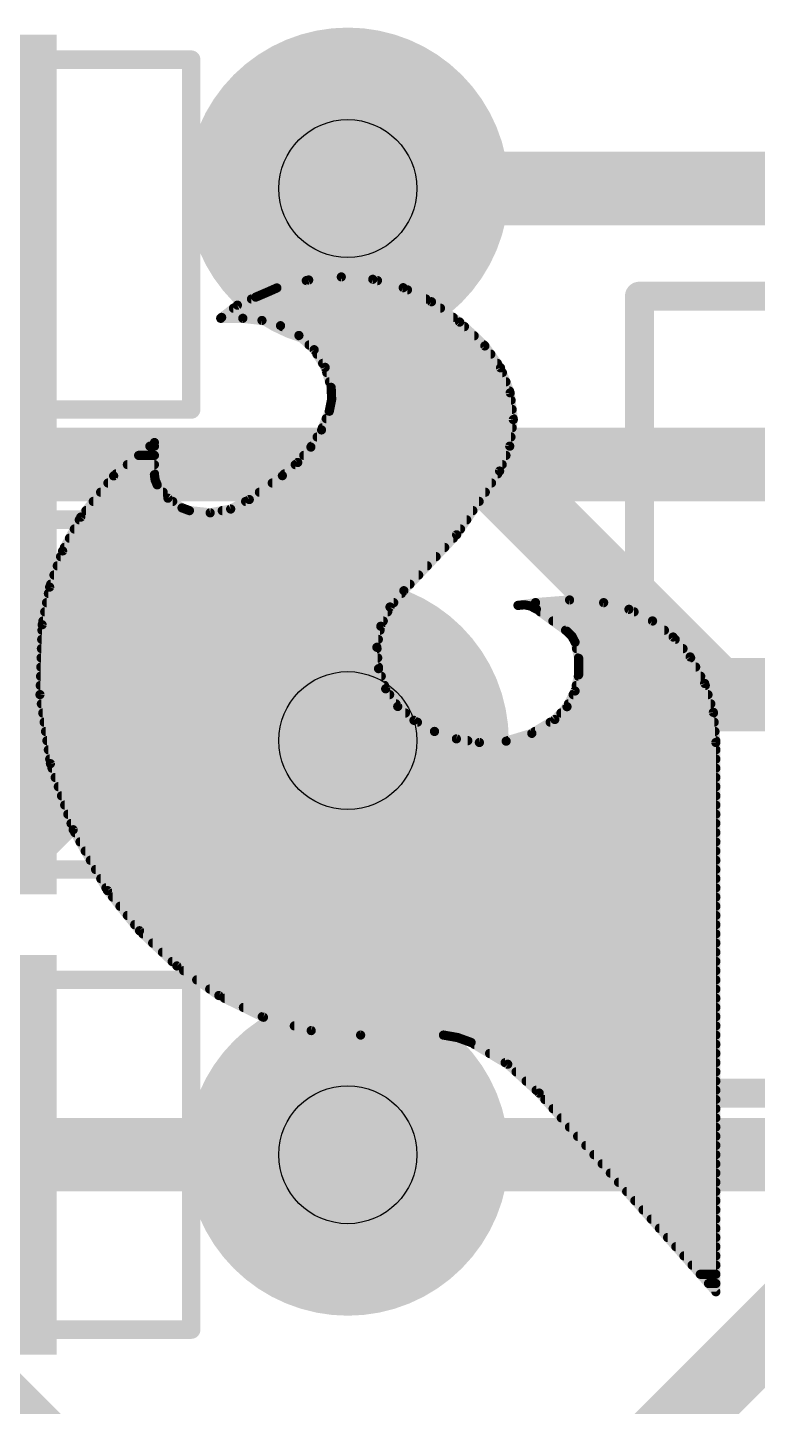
# Model space of a CAD drawing. Extents: x -36 to 72, y -11 to 13.
# Drawn here: x 9.911 to 11.925, y 4.385 to 8.191 of the extents above; entities that cross this region are included whole.
import ezdxf

# ---------------------------------------------------------------- set-up
doc = ezdxf.new("R2010")
doc.units = 0
for name, color, linetype in [('1', 12, 'CONTINUOUS'), ('16', 132, 'CONTINUOUS'), ('18', 110, 'CONTINUOUS'), ('22', 53, 'CONTINUOUS'), ('24', 53, 'CONTINUOUS'), ('29', 253, 'CONTINUOUS'), ('39', 12, 'CONTINUOUS'), ('44', 253, 'CONTINUOUS'), ('51', 53, 'CONTINUOUS')]:
    doc.layers.add(name, color=color, linetype=linetype)

# ---------------------------------------------------------------- blocks, each defined once
blk = doc.blocks.new('RECT')
blk.add_solid([(-0.5, -0.5), (0.5, -0.5), (-0.5, 0.5), (0.5, 0.5)])
blk = doc.blocks.new('ROUNDV')
at = {"const_width": 0.5}
blk.add_lwpolyline([(0, -0.25, 1), (0, 0.25, 1), (0, -0.25)], format="xyb", dxfattribs=at)

msp = doc.modelspace()

# ---------------------------------------------------------------- linework, layer by layer
at = {"layer": '1', "const_width": 0.2032}
for points in [[(10.795, 7.366), (10.795, 7.747)], [(11.811, 6.35), (10.795, 7.366)], [(10.668, 6.35), (9.54, 6.35)], [(10.795, 6.223), (10.668, 6.35)], [(12.14, 6.35), (11.811, 6.35)], [(10.795, 5.08), (9.54, 5.08)], [(10.541, 3.175), (12.14, 4.774)]]:
    msp.add_lwpolyline(points, dxfattribs=at)
at = {"layer": '1', "const_width": 0.1016}
for points in [[(10.8458, 7.747, 1), (10.7442, 7.747)], [(10.8309, 7.4019, 1), (10.7591, 7.3301)], [(10.7442, 7.366, 1), (10.8458, 7.366)], [(10.7039, 6.3859, 1), (10.6321, 6.3141)], [(10.668, 6.2992, 1), (10.668, 6.4008)], [(11.811, 6.4008, 1), (11.811, 6.2992)], [(11.7751, 6.3141, 1), (11.8469, 6.3859)], [(10.7591, 6.1871, 1), (10.8309, 6.2589)], [(10.795, 5.0292, 1), (10.795, 5.1308)]]:
    msp.add_lwpolyline(points, format="xyb", dxfattribs=at)
at = {"layer": '16', "const_width": 0.2032}
for points in [[(10.795, 7.747), (12.573, 7.747)], [(8.001, 6.985), (12.065, 6.985)], [(9.652, 5.715), (10.16, 6.223)], [(10.16, 6.223), (10.795, 6.223)], [(12.7, 5.08), (10.795, 5.08)], [(10.033, 4.191), (9.652, 4.572)]]:
    msp.add_lwpolyline(points, dxfattribs=at)
at = {"layer": '16', "const_width": 0.1016}
for points in [[(10.795, 7.7978, 1), (10.795, 7.6962)], [(10.16, 6.2738, 1), (10.16, 6.1722)], [(10.1959, 6.1871, 1), (10.1241, 6.2589)], [(10.795, 6.1722, 1), (10.795, 6.2738)], [(10.795, 5.1308, 1), (10.795, 5.0292)]]:
    msp.add_lwpolyline(points, format="xyb", dxfattribs=at)
at = {"layer": '22', "const_width": 0.0254}
for points in [[(10.5994, 7.4727), (10.6872, 7.4947)], [(10.6806, 7.493), (10.877, 7.493)], [(10.6872, 7.4947), (10.7772, 7.5032)], [(10.7772, 7.5032), (10.8641, 7.4966)], [(10.8641, 7.4966), (10.9481, 7.4734)], [(10.5409, 7.4473), (10.5765, 7.4625)], [(10.5765, 7.4625), (10.5994, 7.4727)], [(10.588, 7.4676), (10.9598, 7.4676)], [(10.9481, 7.4734), (11.0261, 7.4346)], [(10.447, 7.3914), (10.4905, 7.4252)], [(10.4797, 7.4168), (11.0508, 7.4168)], [(10.4905, 7.4252), (10.5409, 7.4473)], [(10.5293, 7.4422), (11.0108, 7.4422)], [(11.0261, 7.4346), (11.1038, 7.3786)], [(10.5054, 7.3889), (10.4444, 7.3889)], [(10.4444, 7.3889), (10.4445, 7.3889)], [(10.4445, 7.3889), (10.447, 7.3914)], [(10.447, 7.3914), (11.086, 7.3914)], [(10.5583, 7.383), (10.5054, 7.3889)], [(10.6095, 7.3685), (10.5583, 7.383)], [(11.1038, 7.3786), (11.1734, 7.3127)], [(10.6603, 7.3415), (10.6095, 7.3685)], [(10.6142, 7.366), (11.1171, 7.366)], [(10.7023, 7.3023), (10.6603, 7.3415)], [(10.6613, 7.3406), (11.1439, 7.3406)], [(10.6884, 7.3152), (11.1708, 7.3152)], [(10.7326, 7.2534), (10.7023, 7.3023)], [(11.1734, 7.3127), (11.2165, 7.2523)], [(10.71, 7.2898), (11.1898, 7.2898)], [(10.7258, 7.2644), (11.2079, 7.2644)], [(10.7492, 7.1984), (10.7326, 7.2534)], [(10.737, 7.239), (11.2217, 7.239)], [(11.2165, 7.2523), (11.2433, 7.1831)], [(10.7446, 7.2136), (11.2315, 7.2136)], [(10.7506, 7.165), (10.7492, 7.1984)], [(10.7496, 7.1882), (11.2413, 7.1882)], [(11.2433, 7.1831), (11.2519, 7.1094)], [(10.7441, 7.1323), (10.7506, 7.165)], [(10.7502, 7.1628), (11.2457, 7.1628)], [(10.7226, 7.0808), (10.7441, 7.1323)], [(10.7356, 7.112), (11.2516, 7.112)], [(10.7451, 7.1374), (11.2486, 7.1374)], [(11.2519, 7.1094), (11.242, 7.0359)], [(10.6933, 7.0333), (10.7226, 7.0808)], [(10.725, 7.0866), (11.2488, 7.0866)], [(10.1489, 6.9539), (10.2615, 7.046)], [(10.249, 7.0358), (10.2615, 7.0358)], [(10.2615, 7.046), (10.2615, 6.9571)], [(10.657, 6.9909), (10.6933, 7.0333)], [(10.6948, 7.0358), (11.2419, 7.0358)], [(10.7105, 7.0612), (11.2454, 7.0612)], [(11.242, 7.0359), (11.214, 6.9672)], [(10.218, 7.0104), (10.2615, 7.0104)], [(10.6737, 7.0104), (11.2316, 7.0104)], [(10.0583, 6.8402), (10.1489, 6.9539)], [(10.1559, 6.9596), (10.2615, 6.9596)], [(10.1869, 6.985), (10.2615, 6.985)], [(10.2615, 6.9571), (10.2635, 6.9426)], [(10.5232, 6.8885), (10.6146, 6.9545)], [(10.6146, 6.9545), (10.657, 6.9909)], [(10.6205, 6.9596), (11.2089, 6.9596)], [(10.6501, 6.985), (11.2212, 6.985)], [(11.214, 6.9672), (11.0954, 6.7914)], [(10.1332, 6.9342), (10.267, 6.9342)], [(10.2635, 6.9426), (10.2692, 6.9291)], [(10.2692, 6.9291), (10.2988, 6.8924)], [(10.5865, 6.9342), (11.1917, 6.9342)], [(10.0927, 6.8834), (10.3119, 6.8834)], [(10.113, 6.9088), (10.2856, 6.9088)], [(10.2988, 6.8924), (10.3377, 6.8656)], [(10.4719, 6.8623), (10.5232, 6.8885)], [(10.5132, 6.8834), (11.1575, 6.8834)], [(10.5513, 6.9088), (11.1746, 6.9088)], [(10.0082, 6.7468), (10.0583, 6.8402)], [(10.0725, 6.858), (10.3581, 6.858)], [(10.3377, 6.8656), (10.3581, 6.858)], [(10.3581, 6.858), (10.4153, 6.8519)], [(10.4153, 6.8519), (10.4719, 6.8623)], [(10.4486, 6.858), (11.1403, 6.858)], [(10.0406, 6.8072), (11.1061, 6.8072)], [(10.0542, 6.8326), (11.1232, 6.8326)], [(10.027, 6.7818), (11.0864, 6.7818)], [(11.0954, 6.7914), (10.9499, 6.637)], [(9.9724, 6.647), (10.0082, 6.7468)], [(10.0025, 6.731), (11.0385, 6.731)], [(10.0133, 6.7564), (11.0624, 6.7564)], [(9.9934, 6.7056), (11.0146, 6.7056)], [(9.9752, 6.6548), (10.9667, 6.6548)], [(9.9843, 6.6802), (10.9906, 6.6802)], [(9.9517, 6.543), (9.9724, 6.647)], [(9.9689, 6.6294), (10.9434, 6.6294)], [(10.9499, 6.637), (10.9116, 6.5921)], [(11.3131, 6.604), (11.4071, 6.6114)], [(11.4071, 6.6114), (11.5011, 6.604)], [(9.9588, 6.5786), (10.9052, 6.5786)], [(9.9638, 6.604), (10.9218, 6.604)], [(10.9116, 6.5921), (10.8861, 6.5388)], [(11.2648, 6.5964), (11.3131, 6.604)], [(11.2825, 6.5981), (11.2648, 6.5964)], [(11.2999, 6.5946), (11.2825, 6.5981)], [(11.3156, 6.5862), (11.2999, 6.5946)], [(11.3131, 6.604), (11.5011, 6.604)], [(11.3995, 6.5253), (11.3156, 6.5862)], [(11.3261, 6.5786), (11.5851, 6.5786)], [(11.5011, 6.604), (11.571, 6.5856)], [(11.571, 6.5856), (11.6358, 6.5535)], [(9.9457, 6.3502), (9.9517, 6.543)], [(9.9537, 6.5532), (10.893, 6.5532)], [(10.8861, 6.5388), (10.8754, 6.4807)], [(11.3611, 6.5532), (11.6362, 6.5532)], [(11.6358, 6.5535), (11.6928, 6.5091)], [(9.9504, 6.5024), (10.8794, 6.5024)], [(9.9512, 6.5278), (10.8841, 6.5278)], [(11.3961, 6.5278), (11.6688, 6.5278)], [(11.4133, 6.5119), (11.3995, 6.5253)], [(11.4223, 6.4948), (11.4133, 6.5119)], [(11.4183, 6.5024), (11.6986, 6.5024)], [(11.6928, 6.5091), (11.7398, 6.4541)], [(9.9496, 6.477), (10.8757, 6.477)], [(10.8754, 6.4807), (10.88, 6.4218)], [(11.4322, 6.4503), (11.4223, 6.4948)], [(11.4263, 6.477), (11.7202, 6.477)], [(9.948, 6.4262), (10.8796, 6.4262)], [(9.9488, 6.4516), (10.8776, 6.4516)], [(10.88, 6.4218), (10.8996, 6.3661)], [(11.4319, 6.4516), (11.7412, 6.4516)], [(11.4322, 6.4047), (11.4322, 6.4503)], [(11.4322, 6.4262), (11.7551, 6.4262)], [(11.7398, 6.4541), (11.7799, 6.3809)], [(9.9473, 6.4008), (10.8874, 6.4008)], [(11.4223, 6.3602), (11.4322, 6.4047)], [(11.4314, 6.4008), (11.769, 6.4008)], [(9.9745, 6.1595), (9.9457, 6.3502)], [(9.9457, 6.35), (10.9106, 6.35)], [(9.9465, 6.3754), (10.8963, 6.3754)], [(10.8996, 6.3661), (10.933, 6.3174)], [(11.4001, 6.3167), (11.4223, 6.3602)], [(11.4171, 6.35), (11.7892, 6.35)], [(11.4257, 6.3754), (11.7816, 6.3754)], [(11.7799, 6.3809), (11.8039, 6.301)], [(9.9495, 6.3246), (10.928, 6.3246)], [(10.933, 6.3174), (10.9778, 6.2789)], [(11.3664, 6.2814), (11.4001, 6.3167)], [(11.4041, 6.3246), (11.7969, 6.3246)], [(9.9534, 6.2992), (10.9541, 6.2992)], [(9.9572, 6.2738), (10.9873, 6.2738)], [(10.9778, 6.2789), (11.0342, 6.2485)], [(11.303, 6.2432), (11.3664, 6.2814)], [(11.3538, 6.2738), (11.8062, 6.2738)], [(11.3834, 6.2992), (11.8041, 6.2992)], [(11.8039, 6.301), (11.8109, 6.2179)], [(9.9611, 6.2484), (11.0345, 6.2484)], [(11.0342, 6.2485), (11.0949, 6.228)], [(11.2322, 6.2216), (11.303, 6.2432)], [(11.3116, 6.2484), (11.8083, 6.2484)], [(9.9649, 6.223), (11.1262, 6.223)], [(9.9688, 6.1976), (11.8109, 6.1976)], [(11.0949, 6.228), (11.1582, 6.2179)], [(11.1582, 6.2179), (11.2322, 6.2216)], [(11.2368, 6.223), (11.8105, 6.223)], [(11.8109, 6.2179), (11.8109, 4.7015)], [(9.9726, 6.1722), (11.8109, 6.1722)], [(10.0373, 5.9771), (9.9745, 6.1595)], [(9.9789, 6.1468), (11.8109, 6.1468)], [(9.9876, 6.1214), (11.8109, 6.1214)], [(9.9964, 6.096), (11.8109, 6.096)], [(10.0051, 6.0706), (11.8109, 6.0706)], [(10.0139, 6.0452), (11.8109, 6.0452)], [(10.0226, 6.0198), (11.8109, 6.0198)], [(10.0314, 5.9944), (11.8109, 5.9944)], [(10.132, 5.809), (10.0373, 5.9771)], [(10.0419, 5.969), (11.8109, 5.969)], [(10.0562, 5.9436), (11.8109, 5.9436)], [(10.0705, 5.9182), (11.8109, 5.9182)], [(10.0848, 5.8928), (11.8109, 5.8928)], [(10.0991, 5.8674), (11.8109, 5.8674)], [(10.1134, 5.842), (11.8109, 5.842)], [(10.1277, 5.8166), (11.8109, 5.8166)], [(10.2204, 5.6983), (10.132, 5.809)], [(10.1462, 5.7912), (11.8109, 5.7912)], [(10.1665, 5.7658), (11.8109, 5.7658)], [(10.1868, 5.7404), (11.8109, 5.7404)], [(10.2071, 5.715), (11.8109, 5.715)], [(10.3236, 5.6011), (10.2204, 5.6983)], [(10.2297, 5.6896), (11.8109, 5.6896)], [(10.2566, 5.6642), (11.8109, 5.6642)], [(10.2836, 5.6388), (11.8109, 5.6388)], [(10.3105, 5.6134), (11.8109, 5.6134)], [(10.4393, 5.5194), (10.3236, 5.6011)], [(10.3422, 5.588), (11.8109, 5.588)], [(10.3781, 5.5626), (11.8109, 5.5626)], [(10.4141, 5.5372), (11.8109, 5.5372)], [(10.5623, 5.4594), (10.4393, 5.5194)], [(10.4549, 5.5118), (11.8109, 5.5118)], [(10.507, 5.4864), (11.8109, 5.4864)], [(10.5591, 5.461), (11.8109, 5.461)], [(10.6942, 5.4226), (10.5623, 5.4594)], [(10.6476, 5.4356), (11.8109, 5.4356)], [(10.8305, 5.4102), (10.6942, 5.4226)], [(11.0591, 5.4102), (10.8305, 5.4102)], [(10.8305, 5.4102), (11.8109, 5.4102)], [(11.0981, 5.4034), (11.0591, 5.4102)], [(11.1353, 5.3899), (11.0981, 5.4034)], [(11.2365, 5.3297), (11.1353, 5.3899)], [(11.1439, 5.3848), (11.8109, 5.3848)], [(11.1866, 5.3594), (11.8109, 5.3594)], [(11.2293, 5.334), (11.8109, 5.334)], [(11.3233, 5.2502), (11.2365, 5.3297)], [(11.2596, 5.3086), (11.8109, 5.3086)], [(11.2873, 5.2832), (11.8109, 5.2832)], [(11.315, 5.2578), (11.8109, 5.2578)], [(11.8109, 4.7015), (11.3233, 5.2502)], [(11.3391, 5.2324), (11.8109, 5.2324)], [(11.3617, 5.207), (11.8109, 5.207)], [(11.3843, 5.1816), (11.8109, 5.1816)], [(11.4068, 5.1562), (11.8109, 5.1562)], [(11.4294, 5.1308), (11.8109, 5.1308)], [(11.452, 5.1054), (11.8109, 5.1054)], [(11.4746, 5.08), (11.8109, 5.08)], [(11.4971, 5.0546), (11.8109, 5.0546)], [(11.5197, 5.0292), (11.8109, 5.0292)], [(11.5423, 5.0038), (11.8109, 5.0038)], [(11.5648, 4.9784), (11.8109, 4.9784)], [(11.5874, 4.953), (11.8109, 4.953)], [(11.61, 4.9276), (11.8109, 4.9276)], [(11.6326, 4.9022), (11.8109, 4.9022)], [(11.6551, 4.8768), (11.8109, 4.8768)], [(11.6777, 4.8514), (11.8109, 4.8514)], [(11.7003, 4.826), (11.8109, 4.826)], [(11.7228, 4.8006), (11.8109, 4.8006)], [(11.7454, 4.7752), (11.8109, 4.7752)], [(11.768, 4.7498), (11.8109, 4.7498)], [(11.7906, 4.7244), (11.8109, 4.7244)]]:
    msp.add_lwpolyline(points, dxfattribs=at)
at = {"layer": '22', "const_width": 0.0127}
for points in [[(10.6806, 7.4994, 1), (10.6806, 7.4867)], [(10.6865, 7.501, 1), (10.6878, 7.4883)], [(10.6887, 7.4885, 1), (10.6856, 7.5008)], [(10.7777, 7.5095, 1), (10.7767, 7.4969)], [(10.7778, 7.4969, 1), (10.7766, 7.5095)], [(10.8658, 7.5027, 1), (10.8624, 7.4905)], [(10.8636, 7.4902, 1), (10.8646, 7.5029)], [(10.877, 7.4867, 1), (10.877, 7.4994)], [(10.5739, 7.4683, 1), (10.5791, 7.4567)], [(10.579, 7.4567, 1), (10.574, 7.4683)], [(10.588, 7.474, 1), (10.588, 7.4612)], [(10.5979, 7.4789, 1), (10.6009, 7.4665)], [(10.602, 7.4669, 1), (10.5968, 7.4785)], [(10.9509, 7.4791, 1), (10.9453, 7.4677)], [(10.9464, 7.4673, 1), (10.9498, 7.4795)], [(10.9598, 7.4612, 1), (10.9598, 7.474)], [(10.4797, 7.4232, 1), (10.4797, 7.4104)], [(10.4879, 7.431, 1), (10.493, 7.4194)], [(10.4944, 7.4202, 1), (10.4866, 7.4302)], [(10.5293, 7.4486, 1), (10.5293, 7.4359)], [(10.5384, 7.4531, 1), (10.5434, 7.4415)], [(10.5434, 7.4415, 1), (10.5384, 7.4531)], [(11.0108, 7.4359, 1), (11.0108, 7.4486)], [(11.0298, 7.4398, 1), (11.0224, 7.4294)], [(11.0233, 7.4289, 1), (11.0289, 7.4403)], [(11.0508, 7.4104, 1), (11.0508, 7.4232)], [(10.4444, 7.3953, 1), (10.4444, 7.3826)], [(10.4444, 7.3953, 1), (10.4444, 7.3826)], [(10.44, 7.3934, 1), (10.449, 7.3844)], [(10.447, 7.3978, 1), (10.447, 7.385)], [(10.4431, 7.3964, 1), (10.4509, 7.3864)], [(10.4515, 7.3869, 1), (10.4425, 7.3959)], [(10.4445, 7.3826, 1), (10.4445, 7.3953)], [(10.5061, 7.3952, 1), (10.5047, 7.3826)], [(10.5054, 7.3826, 1), (10.5054, 7.3953)], [(10.56, 7.3891, 1), (10.5566, 7.3769)], [(10.5576, 7.3767, 1), (10.559, 7.3893)], [(11.086, 7.385, 1), (11.086, 7.3978)], [(11.1082, 7.3832, 1), (11.0994, 7.3739)], [(11.1001, 7.3734, 1), (11.1075, 7.3837)], [(10.6125, 7.3741, 1), (10.6065, 7.3629)], [(10.6078, 7.3624, 1), (10.6112, 7.3746)], [(10.6142, 7.3724, 1), (10.6142, 7.3597)], [(10.6646, 7.3462, 1), (10.6559, 7.3369)], [(10.6613, 7.347, 1), (10.6613, 7.3342)], [(10.6573, 7.3359, 1), (10.6632, 7.3471)], [(11.1171, 7.3597, 1), (11.1171, 7.3724)], [(11.1439, 7.3342, 1), (11.1439, 7.347)], [(10.6884, 7.3216, 1), (10.6884, 7.3088)], [(10.7077, 7.3056, 1), (10.6969, 7.2989)], [(10.6979, 7.2976, 1), (10.7066, 7.3069)], [(11.1786, 7.3164, 1), (11.1682, 7.309)], [(11.169, 7.3081, 1), (11.1778, 7.3173)], [(11.1708, 7.3088, 1), (11.1708, 7.3216)], [(10.71, 7.2962, 1), (10.71, 7.2835)], [(10.7258, 7.2708, 1), (10.7258, 7.258)], [(11.1898, 7.2835, 1), (11.1898, 7.2962)], [(11.2079, 7.258, 1), (11.2079, 7.2708)], [(10.7387, 7.2553, 1), (10.7265, 7.2516)], [(10.7272, 7.2501, 1), (10.738, 7.2568)], [(10.737, 7.2454, 1), (10.737, 7.2327)], [(11.2225, 7.2546, 1), (11.2106, 7.25)], [(11.2114, 7.2486, 1), (11.2217, 7.256)], [(11.2217, 7.2327, 1), (11.2217, 7.2454)], [(10.7446, 7.22, 1), (10.7446, 7.2073)], [(10.7555, 7.1987, 1), (10.7429, 7.1981)], [(10.7431, 7.1966, 1), (10.7553, 7.2002)], [(10.7496, 7.1946, 1), (10.7496, 7.1818)], [(11.2315, 7.2073, 1), (11.2315, 7.22)], [(11.2496, 7.1839, 1), (11.237, 7.1824)], [(11.2413, 7.1818, 1), (11.2413, 7.1946)], [(10.7502, 7.1692, 1), (10.7502, 7.1565)], [(10.7443, 7.1648, 1), (10.757, 7.1653)], [(10.7568, 7.1638, 1), (10.7444, 7.1663)], [(11.2373, 7.1808, 1), (11.2492, 7.1854)], [(11.2457, 7.1565, 1), (11.2457, 7.1692)], [(10.7356, 7.1184, 1), (10.7356, 7.1056)], [(10.7379, 7.1335, 1), (10.7503, 7.1311)], [(10.75, 7.1299, 1), (10.7382, 7.1347)], [(10.7451, 7.1438, 1), (10.7451, 7.1311)], [(11.2582, 7.1086, 1), (11.2456, 7.1103)], [(11.2486, 7.1311, 1), (11.2486, 7.1438)], [(11.2516, 7.1056, 1), (11.2516, 7.1184)], [(10.7168, 7.0832, 1), (10.7285, 7.0783)], [(10.728, 7.0775, 1), (10.7172, 7.0841)], [(10.725, 7.093, 1), (10.725, 7.0803)], [(11.2456, 7.1087, 1), (11.2582, 7.1102)], [(11.2488, 7.0803, 1), (11.2488, 7.093)], [(10.249, 7.0422, 1), (10.249, 7.0294)], [(10.2678, 7.046, 1), (10.2552, 7.046)], [(10.2655, 7.0411, 1), (10.2575, 7.0509)], [(10.2615, 7.0294, 1), (10.2615, 7.0422)], [(10.6879, 7.0366, 1), (10.6987, 7.03)], [(10.6948, 7.0422, 1), (10.6948, 7.0294)], [(10.6981, 7.0292, 1), (10.6885, 7.0374)], [(10.7105, 7.0676, 1), (10.7105, 7.0549)], [(11.2357, 7.0368, 1), (11.2483, 7.0351)], [(11.2478, 7.0335, 1), (11.2361, 7.0383)], [(11.2419, 7.0294, 1), (11.2419, 7.0422)], [(11.2454, 7.0549, 1), (11.2454, 7.0676)], [(10.218, 7.0168, 1), (10.218, 7.0041)], [(10.2615, 7.0041, 1), (10.2615, 7.0168)], [(10.6737, 7.0168, 1), (10.6737, 7.0041)], [(11.2316, 7.0041, 1), (11.2316, 7.0168)], [(10.1539, 6.95, 1), (10.144, 6.9579)], [(10.1559, 6.966, 1), (10.1559, 6.9532)], [(10.1869, 6.9914, 1), (10.1869, 6.9787)], [(10.2678, 6.958, 1), (10.2552, 6.9562)], [(10.2615, 6.9787, 1), (10.2615, 6.9914)], [(10.2615, 6.9532, 1), (10.2615, 6.966)], [(10.6183, 6.9494, 1), (10.6109, 6.9596)], [(10.6205, 6.966, 1), (10.6205, 6.9532)], [(10.6501, 6.9914, 1), (10.6501, 6.9787)], [(10.6521, 6.995, 1), (10.6618, 6.9868)], [(10.6611, 6.9861, 1), (10.6528, 6.9957)], [(11.2081, 6.9696, 1), (11.2199, 6.9648)], [(11.2193, 6.9636, 1), (11.2087, 6.9708)], [(11.2089, 6.9532, 1), (11.2089, 6.966)], [(11.2212, 6.9787, 1), (11.2212, 6.9914)], [(10.1332, 6.9406, 1), (10.1332, 6.9279)], [(10.1449, 6.9588, 1), (10.153, 6.949)], [(10.2552, 6.9571, 1), (10.2678, 6.9571)], [(10.2693, 6.9451, 1), (10.2576, 6.9401)], [(10.2572, 6.9417, 1), (10.2698, 6.9434)], [(10.2741, 6.9331, 1), (10.2643, 6.9251)], [(10.2634, 6.9266, 1), (10.275, 6.9316)], [(10.267, 6.9279, 1), (10.267, 6.9406)], [(10.5865, 6.9406, 1), (10.5865, 6.9279)], [(10.6105, 6.9593, 1), (10.6187, 6.9497)], [(11.1917, 6.9279, 1), (11.1917, 6.9406)], [(10.0927, 6.8898, 1), (10.0927, 6.877)], [(10.113, 6.9152, 1), (10.113, 6.9024)], [(10.2856, 6.9024, 1), (10.2856, 6.9152)], [(10.3024, 6.8976, 1), (10.2952, 6.8871)], [(10.2939, 6.8884, 1), (10.3038, 6.8964)], [(10.3119, 6.877, 1), (10.3119, 6.8898)], [(10.5132, 6.8898, 1), (10.5132, 6.877)], [(10.5195, 6.8936, 1), (10.5269, 6.8834)], [(10.5261, 6.8828, 1), (10.5203, 6.8942)], [(10.5513, 6.9152, 1), (10.5513, 6.9024)], [(11.1575, 6.877, 1), (11.1575, 6.8898)], [(11.1746, 6.9024, 1), (11.1746, 6.9152)], [(10.0639, 6.8372, 1), (10.0527, 6.8432)], [(10.0725, 6.8644, 1), (10.0725, 6.8517)], [(10.3399, 6.8716, 1), (10.3355, 6.8596)], [(10.3341, 6.8604, 1), (10.3413, 6.8708)], [(10.3588, 6.8643, 1), (10.3574, 6.8517)], [(10.3559, 6.852, 1), (10.3603, 6.864)], [(10.3581, 6.8517, 1), (10.3581, 6.8644)], [(10.4142, 6.8581, 1), (10.4165, 6.8456)], [(10.4147, 6.8455, 1), (10.416, 6.8582)], [(10.4486, 6.8644, 1), (10.4486, 6.8517)], [(10.469, 6.868, 1), (10.4748, 6.8567)], [(10.4731, 6.8561, 1), (10.4708, 6.8686)], [(11.1403, 6.8517, 1), (11.1403, 6.8644)], [(10.0406, 6.8136, 1), (10.0406, 6.8008)], [(10.0542, 6.839, 1), (10.0542, 6.8262)], [(10.0533, 6.8442, 1), (10.0633, 6.8362)], [(11.1061, 6.8008, 1), (11.1061, 6.8136)], [(11.1232, 6.8262, 1), (11.1232, 6.839)], [(10.027, 6.7882, 1), (10.027, 6.7755)], [(11.0864, 6.7755, 1), (11.0864, 6.7882)], [(11.0901, 6.7949, 1), (11.1006, 6.7878)], [(11.1, 6.787, 1), (11.0908, 6.7957)], [(10.0025, 6.7374, 1), (10.0025, 6.7247)], [(10.0026, 6.7498, 1), (10.0138, 6.7438)], [(10.0141, 6.7446, 1), (10.0022, 6.7489)], [(10.0133, 6.7628, 1), (10.0133, 6.75)], [(11.0385, 6.7247, 1), (11.0385, 6.7374)], [(11.0624, 6.75, 1), (11.0624, 6.7628)], [(9.9934, 6.712, 1), (9.9934, 6.6993)], [(11.0146, 6.6993, 1), (11.0146, 6.712)], [(9.9752, 6.6612, 1), (9.9752, 6.6485)], [(9.9843, 6.6866, 1), (9.9843, 6.6738)], [(10.9667, 6.6485, 1), (10.9667, 6.6612)], [(10.9906, 6.6738, 1), (10.9906, 6.6866)], [(9.9689, 6.6358, 1), (9.9689, 6.6231)], [(9.9664, 6.6491, 1), (9.9783, 6.6448)], [(9.9786, 6.6457, 1), (9.9661, 6.6482)], [(10.9434, 6.6231, 1), (10.9434, 6.6358)], [(10.9453, 6.6414, 1), (10.9545, 6.6326)], [(10.9547, 6.6329, 1), (10.9451, 6.6411)], [(11.4076, 6.6177, 1), (11.4066, 6.605)], [(11.4076, 6.605, 1), (11.4066, 6.6177)], [(9.9588, 6.585, 1), (9.9588, 6.5723)], [(9.9638, 6.6104, 1), (9.9638, 6.5976)], [(10.9067, 6.5962, 1), (10.9164, 6.5879)], [(10.9052, 6.5723, 1), (10.9052, 6.585)], [(10.9173, 6.5893, 1), (10.9058, 6.5948)], [(10.9218, 6.5976, 1), (10.9218, 6.6104)], [(11.2638, 6.6027, 1), (11.2658, 6.5901)], [(11.2642, 6.6027, 1), (11.2654, 6.5901)], [(11.2838, 6.6043, 1), (11.2812, 6.5919)], [(11.2831, 6.5918, 1), (11.2819, 6.6044)], [(11.3029, 6.6002, 1), (11.2969, 6.589)], [(11.2987, 6.5884, 1), (11.3012, 6.6008)], [(11.3131, 6.6104, 1), (11.3131, 6.5976)], [(11.3126, 6.6103, 1), (11.3136, 6.5977)], [(11.3193, 6.5913, 1), (11.3119, 6.5811)], [(11.3141, 6.5977, 1), (11.3121, 6.6103)], [(11.3126, 6.5806, 1), (11.3186, 6.5918)], [(11.3261, 6.585, 1), (11.3261, 6.5723)], [(11.5027, 6.6101, 1), (11.4995, 6.5979)], [(11.5006, 6.5977, 1), (11.5016, 6.6103)], [(11.5011, 6.5976, 1), (11.5011, 6.6104)], [(11.5738, 6.5913, 1), (11.5682, 6.5799)], [(11.5694, 6.5794, 1), (11.5726, 6.5917)], [(11.5851, 6.5723, 1), (11.5851, 6.585)], [(9.958, 6.5428, 1), (9.9454, 6.5432)], [(9.9455, 6.5442, 1), (9.9579, 6.5418)], [(9.9537, 6.5596, 1), (9.9537, 6.5469)], [(10.8804, 6.5415, 1), (10.8919, 6.536)], [(10.8924, 6.5376, 1), (10.8799, 6.5399)], [(10.893, 6.5469, 1), (10.893, 6.5596)], [(11.3611, 6.5596, 1), (11.3611, 6.5469)], [(11.6397, 6.5585, 1), (11.6319, 6.5485)], [(11.633, 6.5478, 1), (11.6386, 6.5592)], [(11.6362, 6.5469, 1), (11.6362, 6.5596)], [(9.9504, 6.5088, 1), (9.9504, 6.4961)], [(9.9512, 6.5342, 1), (9.9512, 6.5214)], [(10.8794, 6.4961, 1), (10.8794, 6.5088)], [(10.8841, 6.5214, 1), (10.8841, 6.5342)], [(11.3961, 6.5342, 1), (11.3961, 6.5214)], [(11.4039, 6.5298, 1), (11.3951, 6.5208)], [(11.3958, 6.5202, 1), (11.4032, 6.5304)], [(11.4189, 6.5148, 1), (11.4077, 6.5089)], [(11.4089, 6.5073, 1), (11.4177, 6.5164)], [(11.4183, 6.5088, 1), (11.4183, 6.4961)], [(11.6688, 6.5214, 1), (11.6688, 6.5342)], [(11.6977, 6.5132, 1), (11.688, 6.505)], [(11.6889, 6.5041, 1), (11.6967, 6.5141)], [(11.6986, 6.4961, 1), (11.6986, 6.5088)], [(9.9496, 6.4834, 1), (9.9496, 6.4707)], [(10.8817, 6.4812, 1), (10.869, 6.4802)], [(10.8691, 6.4818, 1), (10.8816, 6.4795)], [(10.8757, 6.4707, 1), (10.8757, 6.4834)], [(11.4285, 6.4962, 1), (11.4161, 6.4934)], [(11.4167, 6.4918, 1), (11.4279, 6.4978)], [(11.4263, 6.4834, 1), (11.4263, 6.4707)], [(11.7202, 6.4707, 1), (11.7202, 6.4834)], [(9.948, 6.4326, 1), (9.948, 6.4199)], [(9.9488, 6.458, 1), (9.9488, 6.4452)], [(10.8859, 6.4239, 1), (10.874, 6.4197)], [(10.8776, 6.4452, 1), (10.8776, 6.458)], [(10.8796, 6.4199, 1), (10.8796, 6.4326)], [(11.4319, 6.458, 1), (11.4319, 6.4452)], [(11.4322, 6.4326, 1), (11.4322, 6.4199)], [(11.4386, 6.4503, 1), (11.4259, 6.4503)], [(11.426, 6.4489, 1), (11.4384, 6.4517)], [(11.7454, 6.4572, 1), (11.7342, 6.451)], [(11.735, 6.45, 1), (11.7446, 6.4582)], [(11.7412, 6.4452, 1), (11.7412, 6.458)], [(11.7551, 6.4199, 1), (11.7551, 6.4326)], [(9.9473, 6.4072, 1), (9.9473, 6.3944)], [(10.8736, 6.4213, 1), (10.8863, 6.4223)], [(10.8874, 6.3944, 1), (10.8874, 6.4072)], [(11.4314, 6.4072, 1), (11.4314, 6.3944)], [(11.4259, 6.4047, 1), (11.4386, 6.4047)], [(11.4384, 6.4033, 1), (11.426, 6.4061)], [(11.769, 6.3944, 1), (11.769, 6.4072)], [(9.9393, 6.3504, 1), (9.952, 6.35)], [(9.9519, 6.3511, 1), (9.9394, 6.3492)], [(9.9457, 6.3564, 1), (9.9457, 6.3437)], [(9.9465, 6.3818, 1), (9.9465, 6.369)], [(10.9048, 6.3697, 1), (10.8944, 6.3625)], [(10.8936, 6.364, 1), (10.9056, 6.3682)], [(10.8963, 6.369, 1), (10.8963, 6.3818)], [(10.9106, 6.3437, 1), (10.9106, 6.3564)], [(11.4171, 6.3564, 1), (11.4171, 6.3437)], [(11.4161, 6.3616, 1), (11.4285, 6.3588)], [(11.428, 6.3573, 1), (11.4166, 6.3631)], [(11.4257, 6.3818, 1), (11.4257, 6.369)], [(11.786, 6.3828, 1), (11.7738, 6.3791)], [(11.7743, 6.3779, 1), (11.7855, 6.384)], [(11.7816, 6.369, 1), (11.7816, 6.3818)], [(11.7892, 6.3437, 1), (11.7892, 6.3564)], [(9.9495, 6.331, 1), (9.9495, 6.3182)], [(10.9371, 6.3222, 1), (10.9288, 6.3125)], [(10.9277, 6.3138, 1), (10.9382, 6.3209)], [(10.928, 6.3182, 1), (10.928, 6.331)], [(11.3944, 6.3196, 1), (11.4057, 6.3139)], [(11.4047, 6.3124, 1), (11.3955, 6.3211)], [(11.4041, 6.331, 1), (11.4041, 6.3182)], [(11.7969, 6.3182, 1), (11.7969, 6.331)], [(9.9534, 6.3056, 1), (9.9534, 6.2928)], [(9.9572, 6.2802, 1), (9.9572, 6.2675)], [(10.9541, 6.2928, 1), (10.9541, 6.3056)], [(10.9808, 6.2845, 1), (10.9748, 6.2733)], [(10.9737, 6.2741, 1), (10.9819, 6.2837)], [(10.9873, 6.2675, 1), (10.9873, 6.2802)], [(11.3538, 6.2802, 1), (11.3538, 6.2675)], [(11.3618, 6.2858, 1), (11.371, 6.277)], [(11.3697, 6.276, 1), (11.3631, 6.2868)], [(11.3834, 6.3056, 1), (11.3834, 6.2928)], [(11.8103, 6.3016, 1), (11.7976, 6.3005)], [(11.7979, 6.2992, 1), (11.81, 6.3029)], [(11.8041, 6.2928, 1), (11.8041, 6.3056)], [(11.8062, 6.2675, 1), (11.8062, 6.2802)], [(9.9611, 6.2548, 1), (9.9611, 6.242)], [(11.0362, 6.2545, 1), (11.0322, 6.2425)], [(11.0312, 6.2429, 1), (11.0372, 6.2541)], [(11.0345, 6.242, 1), (11.0345, 6.2548)], [(11.2997, 6.2486, 1), (11.3063, 6.2377)], [(11.3048, 6.2371, 1), (11.3011, 6.2493)], [(11.3116, 6.2548, 1), (11.3116, 6.242)], [(11.8083, 6.242, 1), (11.8083, 6.2548)], [(9.9649, 6.2294, 1), (9.9649, 6.2166)], [(9.9688, 6.204, 1), (9.9688, 6.1913)], [(11.0959, 6.2342, 1), (11.0939, 6.2217)], [(11.0929, 6.222, 1), (11.0969, 6.234)], [(11.1262, 6.2166, 1), (11.1262, 6.2294)], [(11.1579, 6.2242, 1), (11.1585, 6.2116)], [(11.1572, 6.2116, 1), (11.1592, 6.2242)], [(11.2303, 6.2276, 1), (11.234, 6.2155)], [(11.2368, 6.2294, 1), (11.2368, 6.2166)], [(11.2325, 6.2152, 1), (11.2318, 6.2279)], [(11.8172, 6.2179, 1), (11.8046, 6.2179)], [(11.8046, 6.2174, 1), (11.8172, 6.2184)], [(11.8105, 6.2166, 1), (11.8105, 6.2294)], [(11.8109, 6.1913, 1), (11.8109, 6.204)], [(9.9726, 6.1786, 1), (9.9726, 6.1658)], [(9.9805, 6.1615, 1), (9.9685, 6.1574)], [(9.9682, 6.1585, 1), (9.9808, 6.1604)], [(11.8109, 6.1658, 1), (11.8109, 6.1786)], [(9.9789, 6.1532, 1), (9.9789, 6.1405)], [(9.9876, 6.1278, 1), (9.9876, 6.1151)], [(11.8109, 6.1405, 1), (11.8109, 6.1532)], [(11.8109, 6.1151, 1), (11.8109, 6.1278)], [(9.9964, 6.1024, 1), (9.9964, 6.0896)], [(11.8109, 6.0896, 1), (11.8109, 6.1024)], [(10.0051, 6.077, 1), (10.0051, 6.0643)], [(10.0139, 6.0516, 1), (10.0139, 6.0389)], [(11.8109, 6.0643, 1), (11.8109, 6.077)], [(11.8109, 6.0389, 1), (11.8109, 6.0516)], [(10.0226, 6.0262, 1), (10.0226, 6.0134)], [(11.8109, 6.0134, 1), (11.8109, 6.0262)], [(10.0314, 6.0008, 1), (10.0314, 5.9881)], [(10.0429, 5.9802, 1), (10.0318, 5.974)], [(10.0313, 5.975, 1), (10.0433, 5.9791)], [(10.0419, 5.9754, 1), (10.0419, 5.9627)], [(11.8109, 5.9881, 1), (11.8109, 6.0008)], [(11.8109, 5.9627, 1), (11.8109, 5.9754)], [(10.0562, 5.95, 1), (10.0562, 5.9372)], [(11.8109, 5.9372, 1), (11.8109, 5.95)], [(10.0705, 5.9246, 1), (10.0705, 5.9119)], [(10.0848, 5.8992, 1), (10.0848, 5.8864)], [(11.8109, 5.9119, 1), (11.8109, 5.9246)], [(11.8109, 5.8864, 1), (11.8109, 5.8992)], [(10.0991, 5.8738, 1), (10.0991, 5.861)], [(11.8109, 5.861, 1), (11.8109, 5.8738)], [(10.1134, 5.8484, 1), (10.1134, 5.8357)], [(10.1277, 5.823, 1), (10.1277, 5.8102)], [(11.8109, 5.8357, 1), (11.8109, 5.8484)], [(11.8109, 5.8102, 1), (11.8109, 5.823)], [(10.137, 5.813, 1), (10.127, 5.805)], [(10.1265, 5.8059, 1), (10.1375, 5.8121)], [(10.1462, 5.7976, 1), (10.1462, 5.7848)], [(11.8109, 5.7848, 1), (11.8109, 5.7976)], [(10.1665, 5.7722, 1), (10.1665, 5.7595)], [(10.1868, 5.7468, 1), (10.1868, 5.734)], [(11.8109, 5.7595, 1), (11.8109, 5.7722)], [(11.8109, 5.734, 1), (11.8109, 5.7468)], [(10.2071, 5.7214, 1), (10.2071, 5.7086)], [(10.2248, 5.7029, 1), (10.2161, 5.6937)], [(11.8109, 5.7086, 1), (11.8109, 5.7214)], [(10.2155, 5.6943, 1), (10.2254, 5.7023)], [(10.2297, 5.696, 1), (10.2297, 5.6833)], [(10.2566, 5.6706, 1), (10.2566, 5.6578)], [(11.8109, 5.6833, 1), (11.8109, 5.696)], [(11.8109, 5.6578, 1), (11.8109, 5.6706)], [(10.2836, 5.6452, 1), (10.2836, 5.6325)], [(11.8109, 5.6325, 1), (11.8109, 5.6452)], [(10.3105, 5.6198, 1), (10.3105, 5.6071)], [(10.3272, 5.6063, 1), (10.3199, 5.5959)], [(10.3192, 5.5965, 1), (10.3279, 5.6057)], [(10.3422, 5.5944, 1), (10.3422, 5.5816)], [(11.8109, 5.6071, 1), (11.8109, 5.6198)], [(11.8109, 5.5816, 1), (11.8109, 5.5944)], [(10.3781, 5.569, 1), (10.3781, 5.5563)], [(11.8109, 5.5563, 1), (11.8109, 5.569)], [(10.4141, 5.5436, 1), (10.4141, 5.5309)], [(10.4421, 5.5251, 1), (10.4365, 5.5137)], [(10.4356, 5.5142, 1), (10.443, 5.5246)], [(10.4549, 5.5182, 1), (10.4549, 5.5054)], [(11.8109, 5.5309, 1), (11.8109, 5.5436)], [(11.8109, 5.5054, 1), (11.8109, 5.5182)], [(10.507, 5.4928, 1), (10.507, 5.4801)], [(11.8109, 5.4801, 1), (11.8109, 5.4928)], [(10.5591, 5.4674, 1), (10.5591, 5.4546)], [(10.564, 5.4655, 1), (10.5606, 5.4533)], [(10.5596, 5.4537, 1), (10.5651, 5.4651)], [(10.6476, 5.442, 1), (10.6476, 5.4292)], [(11.8109, 5.4546, 1), (11.8109, 5.4674)], [(11.8109, 5.4292, 1), (11.8109, 5.442)], [(10.6948, 5.4289, 1), (10.6936, 5.4163)], [(10.6925, 5.4165, 1), (10.6959, 5.4287)], [(10.8305, 5.4166, 1), (10.8305, 5.4039)], [(10.8305, 5.4166, 1), (10.8305, 5.4039)], [(10.8299, 5.4039, 1), (10.8311, 5.4165)], [(11.0602, 5.4165, 1), (11.058, 5.4039)], [(11.0591, 5.4039, 1), (11.0591, 5.4166)], [(11.1002, 5.4093, 1), (11.0959, 5.3974)], [(11.097, 5.3971, 1), (11.0992, 5.4096)], [(11.8109, 5.4039, 1), (11.8109, 5.4166)], [(11.1385, 5.3954, 1), (11.1321, 5.3844)], [(11.1331, 5.3839, 1), (11.1375, 5.3959)], [(11.1439, 5.3912, 1), (11.1439, 5.3784)], [(11.1866, 5.3658, 1), (11.1866, 5.353)], [(11.8109, 5.3784, 1), (11.8109, 5.3912)], [(11.8109, 5.353, 1), (11.8109, 5.3658)], [(11.2293, 5.3404, 1), (11.2293, 5.3277)], [(11.2408, 5.3344, 1), (11.2322, 5.3251)], [(11.2333, 5.3243, 1), (11.2397, 5.3352)], [(11.8109, 5.3277, 1), (11.8109, 5.3404)], [(11.2596, 5.315, 1), (11.2596, 5.3022)], [(11.2873, 5.2896, 1), (11.2873, 5.2768)], [(11.8109, 5.3022, 1), (11.8109, 5.315)], [(11.8109, 5.2768, 1), (11.8109, 5.2896)], [(11.315, 5.2642, 1), (11.315, 5.2515)], [(11.328, 5.2544, 1), (11.3186, 5.246)], [(11.319, 5.2455, 1), (11.3276, 5.2549)], [(11.8109, 5.2515, 1), (11.8109, 5.2642)], [(11.3391, 5.2388, 1), (11.3391, 5.226)], [(11.3617, 5.2134, 1), (11.3617, 5.2006)], [(11.8109, 5.226, 1), (11.8109, 5.2388)], [(11.8109, 5.2006, 1), (11.8109, 5.2134)], [(11.3843, 5.188, 1), (11.3843, 5.1753)], [(11.8109, 5.1753, 1), (11.8109, 5.188)], [(11.4068, 5.1626, 1), (11.4068, 5.1498)], [(11.4294, 5.1372, 1), (11.4294, 5.1244)], [(11.8109, 5.1498, 1), (11.8109, 5.1626)], [(11.8109, 5.1244, 1), (11.8109, 5.1372)], [(11.452, 5.1118, 1), (11.452, 5.0991)], [(11.8109, 5.0991, 1), (11.8109, 5.1118)], [(11.4746, 5.0864, 1), (11.4746, 5.0736)], [(11.4971, 5.061, 1), (11.4971, 5.0483)], [(11.8109, 5.0736, 1), (11.8109, 5.0864)], [(11.8109, 5.0483, 1), (11.8109, 5.061)], [(11.5197, 5.0356, 1), (11.5197, 5.0229)], [(11.8109, 5.0229, 1), (11.8109, 5.0356)], [(11.5423, 5.0102, 1), (11.5423, 4.9974)], [(11.5648, 4.9848, 1), (11.5648, 4.9721)], [(11.8109, 4.9974, 1), (11.8109, 5.0102)], [(11.8109, 4.9721, 1), (11.8109, 4.9848)], [(11.5874, 4.9594, 1), (11.5874, 4.9466)], [(11.8109, 4.9466, 1), (11.8109, 4.9594)], [(11.61, 4.934, 1), (11.61, 4.9212)], [(11.6326, 4.9086, 1), (11.6326, 4.8959)], [(11.8109, 4.9212, 1), (11.8109, 4.934)], [(11.8109, 4.8959, 1), (11.8109, 4.9086)], [(11.6551, 4.8832, 1), (11.6551, 4.8704)], [(11.8109, 4.8704, 1), (11.8109, 4.8832)], [(11.6777, 4.8578, 1), (11.6777, 4.845)], [(11.7003, 4.8324, 1), (11.7003, 4.8197)], [(11.8109, 4.845, 1), (11.8109, 4.8578)], [(11.8109, 4.8197, 1), (11.8109, 4.8324)], [(11.7228, 4.807, 1), (11.7228, 4.7942)], [(11.8109, 4.7942, 1), (11.8109, 4.807)], [(11.7454, 4.7816, 1), (11.7454, 4.7688)], [(11.768, 4.7562, 1), (11.768, 4.7435)], [(11.8109, 4.7688, 1), (11.8109, 4.7816)], [(11.8109, 4.7435, 1), (11.8109, 4.7562)], [(11.7906, 4.7308, 1), (11.7906, 4.718)], [(11.8109, 4.718, 1), (11.8109, 4.7308)], [(11.8046, 4.7015, 1), (11.8172, 4.7015)], [(11.8062, 4.6973, 1), (11.8156, 4.7057)]]:
    msp.add_lwpolyline(points, format="xyb", dxfattribs=at)
at = {"layer": '24'}
msp.add_point((11.811, 4.699), dxfattribs=at)
at = {"layer": '39', "const_width": 0.0508}
for points in [[(7.417, 8.103), (10.363, 8.103)], [(10.363, 8.103), (10.363, 7.137)], [(10.363, 7.137), (7.417, 7.137)], [(7.417, 6.833), (10.363, 6.833)], [(10.363, 6.833), (10.363, 5.867)], [(10.363, 5.867), (7.417, 5.867)], [(7.417, 5.563), (10.363, 5.563)], [(10.363, 5.563), (10.363, 4.597)], [(10.363, 4.597), (7.417, 4.597)]]:
    msp.add_lwpolyline(points, dxfattribs=at)
at = {"layer": '39', "const_width": 0.0254}
for points in [[(10.3757, 8.103, 1), (10.3503, 8.103)], [(10.363, 8.0903, 1), (10.363, 8.1157)], [(10.363, 7.1243, 1), (10.363, 7.1497)], [(10.3503, 7.137, 1), (10.3757, 7.137)], [(10.3757, 6.833, 1), (10.3503, 6.833)], [(10.363, 6.8203, 1), (10.363, 6.8457)], [(10.3503, 5.867, 1), (10.3757, 5.867)], [(10.363, 5.8543, 1), (10.363, 5.8797)], [(10.3757, 5.563, 1), (10.3503, 5.563)], [(10.363, 5.5503, 1), (10.363, 5.5757)], [(10.3503, 4.597, 1), (10.3757, 4.597)], [(10.363, 4.5843, 1), (10.363, 4.6097)]]:
    msp.add_lwpolyline(points, format="xyb", dxfattribs=at)
at = {"layer": '44'}
for centre in [(10.795, 7.747), (10.795, 6.223), (10.795, 5.08)]:
    msp.add_circle(centre, 0.1905, dxfattribs=at)
at = {"layer": '51', "const_width": 0.08}
for points in [[(11.6, 5.25), (11.6, 7.45)], [(11.6, 7.45), (13.8, 7.45)], [(11.6, 5.25), (13.3, 5.25)]]:
    msp.add_lwpolyline(points, dxfattribs=at)
at = {"layer": '51', "const_width": 0.04}
for points in [[(11.62, 7.45, 1), (11.58, 7.45)], [(11.6, 7.47, 1), (11.6, 7.43)], [(11.6, 5.27, 1), (11.6, 5.23)], [(11.58, 5.25, 1), (11.62, 5.25)]]:
    msp.add_lwpolyline(points, format="xyb", dxfattribs=at)

# ---------------------------------------------------------------- block references
at = {"layer": '18', "xscale": 0.889, "yscale": 0.889}
for p in [(10.795, 7.747), (10.795, 7.747), (10.795, 6.223), (10.795, 6.223), (10.795, 5.08), (10.795, 5.08)]:
    msp.add_blockref('ROUNDV', p, dxfattribs=at)
at = {"layer": '29', "xscale": 0.9032, "yscale": 1.1032, "rotation": 180}
for p in [(9.54, 7.62), (9.54, 6.35), (9.54, 5.08)]:
    msp.add_blockref('RECT', p, dxfattribs=at)

doc.saveas('drawing.dxf')
